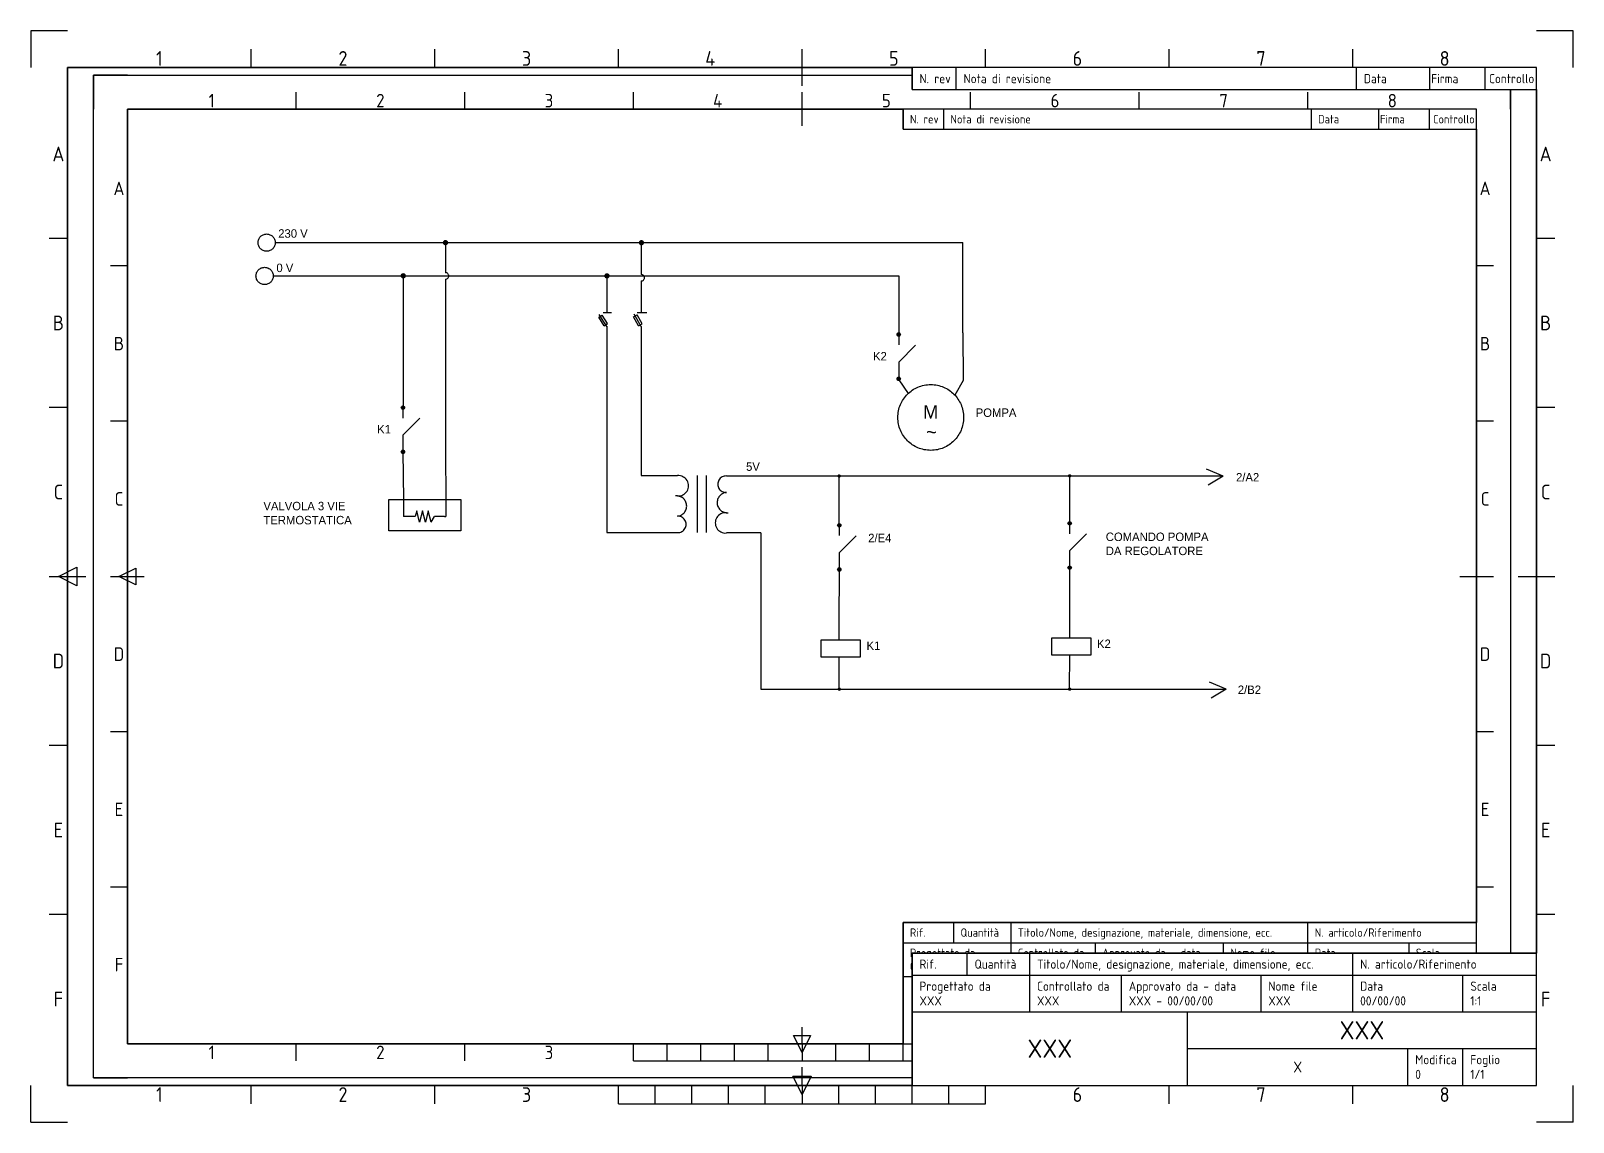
# Paper-space layout 'ISO A3 blocco di titolo' of a CAD drawing. Header units: millimetres. Extents: x 0 to 420, y 0 to 297.
# The model-space entities are those that its viewports show. They can reach past a viewport. Long polylines and large blocks are cut down to what shows.
import ezdxf
from ezdxf.enums import TextEntityAlignment as Align

# ---------------------------------------------------------------- set-up
doc = ezdxf.new("R2010")
doc.units = ezdxf.units.MM
doc.header["$LTSCALE"] = 0.5
for name, color, linetype in [('FRAME 025', 7, 'Continuous'), ('FRAME 050', 6, 'Continuous'), ('FRAME 070', 5, 'Continuous'), ('FRAME 200', 8, 'Continuous'), ('griglia', 254, 'Continuous'), ('TESTO', 7, 'Continuous'), ('Title Block', 7, 'Continuous'), ('TUBAZIONI', 7, 'Continuous'), ('Viewport', 7, 'Continuous')]:
    doc.layers.add(name, color=color, linetype=linetype)
doc.styles.add('ISO Proportional', font='isocp.shx')

# ---------------------------------------------------------------- blocks, each defined once
blk = doc.blocks.new('ISO A3 title block')
at = {"layer": 'FRAME 050'}
for p, q in [((60, 287), (60, 292)), ((110, 287), (110, 292)), ((160, 287), (160, 292)), ((210, 282), (210, 292)), ((260, 287), (260, 292)), ((310, 287), (310, 292)), ((360, 287), (360, 292)), ((10, 240.5), (5, 240.5)), ((415, 240.5), (410, 240.5)), ((10, 194.5), (5, 194.5)), ((415, 194.5), (410, 194.5)), ((5, 148.5), (15, 148.5)), ((7.5, 148.5), (12.5, 151)), ((12.5, 146), (7.5, 148.5)), ((12.5, 151), (12.5, 146)), ((405, 148.5), (415, 148.5)), ((10, 102.5), (5, 102.5)), ((415, 102.5), (410, 102.5)), ((10, 56.5), (5, 56.5)), ((415, 56.5), (410, 56.5)), ((210, 10), (210, 15)), ((60, 5), (60, 10)), ((110, 5), (110, 10)), ((160, 5), (160, 10)), ((170, 5), (170, 10)), ((180, 5), (180, 10)), ((190, 5), (190, 10)), ((200, 5), (200, 10)), ((207.5, 12.5), (212.5, 12.5)), ((210, 7.5), (207.5, 12.5)), ((212.5, 12.5), (210, 7.5)), ((210, 10), (210, 5)), ((220, 5), (220, 10)), ((230, 5), (230, 10)), ((240, 5), (240, 10)), ((250, 5), (250, 10)), ((260, 5), (260, 10)), ((310, 5), (310, 10)), ((360, 5), (360, 10)), ((160, 5), (260, 5))]:
    blk.add_line(p, q, dxfattribs=at)
at = {"layer": 'FRAME 070'}
for p, q in [((410, 287), (10, 287)), ((10, 287), (10, 10)), ((240, 281), (240, 287)), ((252, 281), (252, 287)), ((361, 281), (361, 287)), ((381, 281), (381, 287)), ((396, 281), (396, 287)), ((410, 10), (410, 287)), ((240, 281), (410, 281)), ((240, 46), (410, 46)), ((240, 40), (240, 46)), ((255, 40), (255, 46)), ((272, 40), (272, 46)), ((360, 40), (360, 46)), ((240, 40), (410, 40)), ((240, 10), (240, 40)), ((272, 30), (272, 40)), ((297, 30), (297, 40)), ((335, 30), (335, 40)), ((360, 30), (360, 40)), ((390, 30), (390, 40)), ((240, 30), (410, 30)), ((315, 10), (315, 30)), ((315, 20), (410, 20)), ((375, 10), (375, 20)), ((390, 10), (390, 20)), ((10, 10), (410, 10))]:
    blk.add_line(p, q, dxfattribs=at)
at = {"layer": 'FRAME 200'}
for p, q in [((0, 297), (0, 287)), ((10, 297), (0, 297)), ((420, 297), (410, 297)), ((420, 287), (420, 297)), ((0, 0), (0, 10)), ((420, 0), (420, 10)), ((0, 0), (10, 0)), ((420, 0), (410, 0))]:
    blk.add_line(p, q, dxfattribs=at)
at = {"layer": 'FRAME 025', "style": 'ISO Proportional'}
for s, p in [('N. rev', (242, 284)), ('Nota di revisione', (254, 284)), ('Data', (363, 284)), ('Firma', (381.36, 284)), ('Controllo', (397.08, 284)), ('Rif.', (242, 43)), ('Quantità', (257, 43)), ('Titolo/Nome, designazione, materiale, dimensione, ecc.', (274, 43)), ('N. articolo/Riferimento', (362, 43)), ('Progettato da', (242, 37)), ('Controllato da', (274, 37)), ('Approvato da - data', (299, 37)), ('Nome file', (337, 37)), ('Data', (362, 37)), ('Scala', (392, 37)), ('Modifica', (377, 17)), ('Foglio', (392, 17))]:
    blk.add_text(s, height=2.5, dxfattribs=at).set_placement(p, align=Align.MIDDLE_LEFT)
at = {"layer": 'FRAME 025', "style": 'ISO Proportional', "flags": 8}
for tag, p in [('PROGETTATO_DA', (242, 33)), ('CONTROLLATO_DA', (274, 33)), ('APPROVATO_DA_DATA', (299, 33)), ('NOMEFILE', (337, 33)), ('DATA', (362, 33)), ('SCALA', (392, 33)), ('MODIFICA', (377, 13)), ('FOGLIO', (392, 13))]:
    blk.add_attdef(tag, text='', height=2.5, dxfattribs=at).set_placement(p, align=Align.MIDDLE_LEFT)
at = {"layer": 'FRAME 050', "style": 'ISO Proportional'}
for s, p in [('1', (35, 289.5)), ('2', (85, 289.5)), ('3', (135, 289.5)), ('4', (185, 289.5)), ('5', (235, 289.5)), ('6', (285, 289.5)), ('7', (335, 289.5)), ('8', (385, 289.5)), ('A', (7.5, 263.5)), ('A', (412.5, 263.5)), ('B', (7.5, 217.5)), ('B', (412.5, 217.5)), ('C', (7.5, 171.5)), ('C', (412.5, 171.5)), ('D', (7.5, 125.5)), ('D', (412.5, 125.5)), ('E', (7.5, 79.5)), ('E', (412.5, 79.5)), ('F', (7.5, 33.5)), ('F', (412.5, 33.5)), ('1', (35, 7.5)), ('2', (85, 7.5)), ('3', (135, 7.5)), ('6', (285, 7.5)), ('7', (335, 7.5)), ('8', (385, 7.5))]:
    blk.add_text(s, height=4, dxfattribs=at).set_placement(p, align=Align.MIDDLE)
at = {"layer": 'FRAME 050', "style": 'ISO Proportional', "flags": 8}
for tag, height, p in [('TITOLO', 5, (362.5, 25)), ('PROPRIETARIO', 5, (277.5, 20)), ('NUMERO_DISEGNO', 3, (345, 15))]:
    blk.add_attdef(tag, text='', height=height, dxfattribs=at).set_placement(p, align=Align.MIDDLE)

msp = doc.modelspace()

# ---------------------------------------------------------------- hatches: boundary and pattern name
at = {"true_color": 0xffffff}
h = msp.add_hatch(color=7, dxfattribs=at)
h.dxf.hatch_style = 1
h.paths.add_polyline_path([(105.1, 247.42), (103.52, 247.42, 1)])
h.paths.add_polyline_path([(103.52, 247.42), (105.1, 247.42, 1)])
h = msp.add_hatch(color=7, dxfattribs=at)
h.dxf.hatch_style = 1
h.paths.add_polyline_path([(161.61, 247.4), (163.18, 247.4, 1)])
h.paths.add_polyline_path([(163.18, 247.4), (161.61, 247.4, 1)])
h = msp.add_hatch(color=7, dxfattribs=at)
h.dxf.hatch_style = 1
h.paths.add_polyline_path([(92.57, 237.59), (90.99, 237.59, 1)])
h.paths.add_polyline_path([(90.99, 237.59), (92.57, 237.59, 1)])
h = msp.add_hatch(color=7, dxfattribs=at)
h.dxf.hatch_style = 1
h.paths.add_polyline_path([(151.39, 237.57), (152.97, 237.57, 1)])
h.paths.add_polyline_path([(152.97, 237.57), (151.39, 237.57, 1)])
at = {"layer": 'TESTO', "true_color": 0xffffff}
h = msp.add_hatch(color=7, dxfattribs=at)
h.paths.add_polyline_path([(238.69, 220.7, 0.414214), (238.19, 220.2, 0.414214), (238.69, 219.7)])
h.paths.add_polyline_path([(239.19, 220.2, 0.414214), (238.69, 220.7), (238.69, 219.7, 0.414214)])
h = msp.add_hatch(color=7, dxfattribs=at)
h.paths.add_polyline_path([(238.69, 207.57, 0.414214), (238.19, 207.07, 0.414214), (238.69, 206.57)])
h.paths.add_polyline_path([(238.69, 207.57), (238.69, 206.57, 0.414214), (239.19, 207.07, 0.414214)])
h = msp.add_hatch(color=7, dxfattribs=at)
h.paths.add_polyline_path([(91.68, 199.05, 0.414214), (91.18, 198.55, 0.414214), (91.68, 198.05)])
h.paths.add_polyline_path([(92.18, 198.55, 0.414214), (91.68, 199.05), (91.68, 198.05, 0.414214)])
h = msp.add_hatch(color=7, dxfattribs=at)
h.paths.add_polyline_path([(91.68, 185.93, 0.414214), (91.18, 185.43, 0.414214), (91.68, 184.93)])
h.paths.add_polyline_path([(91.68, 185.93), (91.68, 184.93, 0.414214), (92.18, 185.43, 0.414214)])
h = msp.add_hatch(color=7, dxfattribs=at)
h.paths.add_polyline_path([(221.01, 178.76, 0.414214), (220.51, 178.26, 0.414214), (221.01, 177.76)])
h.paths.add_polyline_path([(221.51, 178.26, 0.414214), (221.01, 178.76), (221.01, 177.76, 0.414214)])
h = msp.add_hatch(color=7, dxfattribs=at)
h.paths.add_polyline_path([(289.35, 178.82, 0.414214), (288.85, 178.32, 0.414214), (289.35, 177.82)])
h.paths.add_polyline_path([(289.85, 178.32, 0.414214), (289.35, 178.82), (289.35, 177.82, 0.414214)])
h = msp.add_hatch(color=7, dxfattribs=at)
h.paths.add_polyline_path([(289.35, 164.76, 0.414214), (288.85, 164.26, 0.414214), (289.35, 163.76)])
h.paths.add_polyline_path([(289.85, 164.26, 0.414214), (289.35, 164.76), (289.35, 163.76, 0.414214)])
h = msp.add_hatch(color=7, dxfattribs=at)
h.paths.add_polyline_path([(221.04, 164.19, 0.414214), (220.54, 163.69, 0.414214), (221.04, 163.19)])
h.paths.add_polyline_path([(221.54, 163.69, 0.414214), (221.04, 164.19), (221.04, 163.19, 0.414214)])
h = msp.add_hatch(color=7, dxfattribs=at)
h.paths.add_polyline_path([(221.04, 151.07, 0.414214), (220.54, 150.57, 0.414214), (221.04, 150.07)])
h.paths.add_polyline_path([(221.04, 151.07), (221.04, 150.07, 0.414214), (221.54, 150.57, 0.414214)])
h = msp.add_hatch(color=7, dxfattribs=at)
h.paths.add_polyline_path([(289.35, 151.64, 0.414214), (288.85, 151.14, 0.414214), (289.35, 150.64)])
h.paths.add_polyline_path([(289.35, 151.64), (289.35, 150.64, 0.414214), (289.85, 151.14, 0.414214)])
h = msp.add_hatch(color=7, dxfattribs=at)
h.paths.add_polyline_path([(221.04, 115.62, 0.414214), (220.54, 115.12, 0.414214), (221.04, 114.62)])
h.paths.add_polyline_path([(221.54, 115.12, 0.414214), (221.04, 115.62), (221.04, 114.62, 0.414214)])
h = msp.add_hatch(color=7, dxfattribs=at)
h.paths.add_polyline_path([(289.36, 115.63, 0.414214), (288.86, 115.13, 0.414214), (289.36, 114.63)])
h.paths.add_polyline_path([(289.86, 115.13, 0.414214), (289.36, 115.63), (289.36, 114.63, 0.414214)])

# ---------------------------------------------------------------- linework, layer by layer
for p, q in [((53.83, 247.43), (98.9, 247.43)), ((98.86, 247.43), (141.51, 247.43)), ((104.34, 247.43), (104.34, 238.5)), ((141.31, 247.43), (257.66, 247.43)), ((257.66, 238.5), (257.66, 247.43)), ((162.36, 246.9), (162.36, 237.98)), ((257.66, 220.69), (257.66, 238.5)), ((53.25, 237.55), (98.9, 237.55)), ((91.72, 237.55), (91.72, 212.9)), ((98.81, 237.55), (141.31, 237.55)), ((104.34, 236.6), (104.34, 198.43)), ((141.31, 237.55), (238.73, 237.55)), ((152.18, 237.55), (152.18, 226.75)), ((162.36, 236.07), (162.36, 226.75)), ((238.73, 237.55), (238.73, 220.37)), ((149.72, 225.3), (150.73, 225.94)), ((151.34, 222.77), (149.72, 225.3)), ((152.18, 222.58), (149.9, 226.13)), ((152.35, 223.42), (150.73, 225.94)), ((151.05, 226.75), (153.52, 226.75)), ((160.06, 225.39), (161.1, 225.99)), ((161.55, 222.79), (160.06, 225.39)), ((162.36, 222.58), (160.29, 226.21)), ((162.59, 223.39), (161.1, 225.99)), ((161.12, 226.75), (164.04, 226.75)), ((151.34, 222.77), (152.35, 223.42)), ((152.15, 222.63), (152.15, 178.92)), ((161.55, 222.79), (162.59, 223.39)), ((162.36, 222.58), (162.36, 178.38)), ((238.69, 220.2), (238.69, 217.1)), ((257.66, 220.69), (257.74, 206.59)), ((91.72, 212.9), (91.72, 198.73)), ((152.15, 212.96), (152.15, 212.96)), ((238.69, 212.05), (238.69, 207.07)), ((238.68, 206.78), (241.44, 202.7)), ((257.74, 206.59), (255.35, 202.22)), ((91.68, 198.55), (91.68, 195.46)), ((104.34, 198.43), (104.34, 185.01)), ((91.68, 190.41), (91.68, 185.43)), ((91.68, 185.43), (91.83, 171.27)), ((104.34, 185.37), (104.43, 171.27)), ((152.15, 178.92), (152.15, 161.5)), ((162.36, 178.38), (173.1, 178.38)), ((178.92, 178.38), (178.92, 161.5)), ((181.62, 178.38), (181.62, 161.5)), ((334.87, 178.26), (329.93, 180.31)), ((334.72, 178.27), (187.57, 178.27)), ((221.04, 164.19), (221.04, 178.27)), ((289.36, 164.21), (289.36, 177.79)), ((334.87, 178.26), (330.41, 175.55)), ((87.5, 171.27), (108.89, 171.27)), ((87.5, 162.05), (87.5, 171.27)), ((91.83, 171.27), (91.88, 166.28)), ((104.43, 171.27), (104.43, 166.28)), ((108.89, 171.27), (108.89, 162.05)), ((173.14, 172.38), (173.14, 172.38)), ((187.48, 173.38), (187.48, 173.38)), ((92.48, 166.28), (91.88, 166.28)), ((104.03, 166.28), (104.43, 166.28)), ((173.18, 166.39), (173.18, 166.38)), ((187.53, 167.39), (187.53, 167.39)), ((108.89, 162.05), (87.5, 162.05)), ((152.15, 161.5), (173.1, 161.5)), ((197.82, 161.39), (187.57, 161.39)), ((197.82, 161.39), (197.82, 115.12)), ((221.04, 163.69), (221.04, 160.6)), ((289.35, 164.26), (289.35, 161.16)), ((221.05, 129.64), (221.08, 155.59)), ((289.37, 130.2), (289.4, 156.16)), ((215.6, 129.64), (215.6, 124.73)), ((227.38, 129.64), (215.6, 129.64)), ((227.38, 124.73), (227.38, 129.64)), ((283.92, 130.2), (283.92, 125.29)), ((295.69, 130.2), (283.92, 130.2)), ((295.69, 125.29), (295.69, 130.2)), ((215.6, 124.73), (227.38, 124.73)), ((221.04, 115.12), (221.05, 124.73)), ((283.92, 125.29), (295.69, 125.29)), ((289.35, 115.18), (289.36, 125.29)), ((197.82, 115.12), (335.73, 115.12)), ((335.73, 115.12), (330.79, 117.17)), ((335.73, 115.12), (331.27, 112.41))]:
    msp.add_line(p, q)
for centre, radius in [((51.28, 247.43), 2.55), ((50.68, 237.55), 2.56), ((248.16, 195.63), 9.75)]:
    msp.add_circle(centre, radius)
for centre, radius, start, end in [((173.37, 175.38), 3.01, 264.8097, 95.1903), ((187.47, 175.83), 2.45, 87.5415, 272.4585), ((172.81, 169.38), 3.01, 275.3714, 95.3714), ((187.85, 170.39), 3.01, 95.3714, 275.3714), ((173.2, 163.94), 2.45, 267.5415, 92.4585), ((187.3, 164.39), 3.01, 84.8097, 275.1903)]:
    msp.add_arc(centre, radius, start, end)
at = {"layer": 'griglia'}
for p, q in [((0, 297), (420, 297)), ((0, 0), (0, 297)), ((420, 297), (420, 0)), ((420, 0), (0, 0))]:
    msp.add_line(p, q, dxfattribs=at)
at = {"layer": 'TESTO'}
for centre in [(238.69, 220.2), (238.69, 207.07), (91.68, 198.55), (91.68, 185.43), (289.35, 164.26), (221.04, 163.69), (221.04, 150.57), (289.35, 151.14)]:
    msp.add_circle(centre, 0.5, dxfattribs=at)
at = {"layer": 'TUBAZIONI'}
for p, q in [((238.69, 212.05), (243.69, 217.05)), ((91.68, 190.41), (96.68, 195.41)), ((95.35, 166.28), (92.35, 166.28)), ((95.78, 167.99), (95.35, 166.28)), ((96.63, 164.58), (95.78, 167.99)), ((97.49, 167.99), (96.63, 164.58)), ((98.34, 164.58), (97.49, 167.99)), ((99.19, 167.99), (98.34, 164.58)), ((100.04, 164.58), (99.19, 167.99)), ((100.04, 164.58), (101.03, 166.28)), ((104.03, 166.28), (101.03, 166.28)), ((221.04, 155.55), (226.04, 160.55)), ((289.35, 156.11), (294.35, 161.11))]:
    msp.add_line(p, q, dxfattribs=at)
for centre in [(104.34, 237.55), (162.36, 237.02)]:
    msp.add_arc(centre, 0.951, 270, 90, dxfattribs=at)
at = {"layer": 'Viewport'}
msp.add_lwpolyline([(10, 287), (240, 287), (240, 281), (410, 281), (410, 46), (240, 46), (240, 10), (10, 10)], close=True, dxfattribs=at)

# ---------------------------------------------------------------- block references
at = {"layer": 'Title Block'}
ref = msp.add_blockref('ISO A3 title block', (0, 0), dxfattribs=at)
ref.add_attrib('NOMEFILE', 'alimentazione', dxfattribs={"layer": 'FRAME 025', "height": 2.5, "style": 'ISO Proportional'}).set_placement((337, 33), align=Align.MIDDLE_LEFT)
ref.add_attrib('PROPRIETARIO', 'ITT -"E. Barsanti"', dxfattribs={"layer": 'FRAME 050', "height": 5, "style": 'ISO Proportional'}).set_placement((277.5, 20), align=Align.MIDDLE)
ref.add_attrib('PROGETTATO_DA', 'Campello Manuel', dxfattribs={"layer": 'FRAME 025', "height": 2.5, "style": 'ISO Proportional'}).set_placement((242, 33), align=Align.MIDDLE_LEFT)
ref.add_attrib('DATA', '12/06/17', dxfattribs={"layer": 'FRAME 025', "height": 2.5, "style": 'ISO Proportional'}).set_placement((362, 33), align=Align.MIDDLE_LEFT)
ref.add_attrib('TITOLO', 'Schema elettrico alimentazione cogeneratore', dxfattribs={"layer": 'FRAME 050', "height": 3, "style": 'ISO Proportional'}).set_placement((362.5, 25), align=Align.MIDDLE)
ref.add_attrib('FOGLIO', '1/3', dxfattribs={"layer": 'FRAME 025', "height": 2.5, "style": 'ISO Proportional'}).set_placement((392, 13), align=Align.MIDDLE_LEFT)

# ---------------------------------------------------------------- texts
at = {"layer": 'TUBAZIONI', "attachment_point": 1}
for s, width, heights, insert, char_height in [('230 V', 15.069, [6.19], (54.72, 251.38), 2.5), ('0 V', 7.4048, [0], (54.18, 241.2), 2.5), ('K2', 15.069, [6.19], (231.06, 215.02), 2.5), ('M', 15.069, [6.19], (245.92, 199.26), 4), ('POMPA', 15.069, [6.19], (261.49, 198.29), 2.5), ('K1', 15.069, [6.19], (84.06, 193.38), 2.5), ('~', 15.069, [6.19], (246.84, 193.33), 4), ('5V', 15.069, [6.19], (193.42, 182.32), 2.5), ('2/A2', 31.6858, [6.4], (338.67, 179.15), 2.5), ('VALVOLA 3 VIE\\PTERMOSTATICA', 34.9059, [17.71], (50.33, 170.62), 2.5), ('2/E4', 29.9067, [16.59], (229.63, 161.17), 2.5), ('COMANDO POMPA DA REGOLATORE', 33.9987, [9.38], (300.06, 161.51), 2.5), ('K1', 15.069, [6.19], (229.14, 129.24), 2.5), ('K2', 15.069, [6.19], (297.46, 129.81), 2.5), ('2/B2', 31.6858, [6.4], (339.2, 116.18), 2.5)]:
    msp.add_mtext_dynamic_manual_height_columns(s, width=width, gutter_width=12.5, heights=heights, dxfattribs=dict(at, insert=insert, char_height=char_height))

psp = doc.layouts.new('ISO A3 blocco di titolo')

# ---------------------------------------------------------------- linework, layer by layer
at = {"layer": 'Viewport'}
psp.add_lwpolyline([(10, 287), (240, 287), (240, 281), (410, 281), (410, 46), (240, 46), (240, 10), (10, 10)], close=True, dxfattribs=at)

# ---------------------------------------------------------------- block references
at = {"layer": 'Title Block'}
ref = psp.add_blockref('ISO A3 title block', (0, 0), dxfattribs=at)
ref.add_attrib('NOMEFILE', 'XXX', dxfattribs={"layer": 'FRAME 025', "height": 2.5, "style": 'ISO Proportional'}).set_placement((337, 33), align=Align.MIDDLE_LEFT)
ref.add_attrib('NUMERO_DISEGNO', 'X', dxfattribs={"layer": 'FRAME 050', "height": 3, "style": 'ISO Proportional'}).set_placement((345, 15), align=Align.MIDDLE)
ref.add_attrib('PROPRIETARIO', 'XXX', dxfattribs={"layer": 'FRAME 050', "height": 5, "style": 'ISO Proportional'}).set_placement((277.5, 20), align=Align.MIDDLE)
ref.add_attrib('CONTROLLATO_DA', 'XXX', dxfattribs={"layer": 'FRAME 025', "height": 2.5, "style": 'ISO Proportional'}).set_placement((274, 33), align=Align.MIDDLE_LEFT)
ref.add_attrib('PROGETTATO_DA', 'XXX', dxfattribs={"layer": 'FRAME 025', "height": 2.5, "style": 'ISO Proportional'}).set_placement((242, 33), align=Align.MIDDLE_LEFT)
ref.add_attrib('APPROVATO_DA_DATA', 'XXX - 00/00/00', dxfattribs={"layer": 'FRAME 025', "height": 2.5, "style": 'ISO Proportional'}).set_placement((299, 33), align=Align.MIDDLE_LEFT)
ref.add_attrib('DATA', '00/00/00', dxfattribs={"layer": 'FRAME 025', "height": 2.5, "style": 'ISO Proportional'}).set_placement((362, 33), align=Align.MIDDLE_LEFT)
ref.add_attrib('TITOLO', 'XXX', dxfattribs={"layer": 'FRAME 050', "height": 5, "style": 'ISO Proportional'}).set_placement((362.5, 25), align=Align.MIDDLE)
ref.add_attrib('SCALA', '1:1', dxfattribs={"layer": 'FRAME 025', "height": 2.5, "style": 'ISO Proportional'}).set_placement((392, 33), align=Align.MIDDLE_LEFT)
ref.add_attrib('MODIFICA', '0', dxfattribs={"layer": 'FRAME 025', "height": 2.5, "style": 'ISO Proportional'}).set_placement((377, 13), align=Align.MIDDLE_LEFT)
ref.add_attrib('FOGLIO', '1/1', dxfattribs={"layer": 'FRAME 025', "height": 2.5, "style": 'ISO Proportional'}).set_placement((392, 13), align=Align.MIDDLE_LEFT)

# ---------------------------------------------------------------- viewports
at = {"layer": 'Viewport'}
vp = psp.add_viewport(center=(210, 148.5), size=(400, 277), view_center_point=(210, 148.5), view_height=301.5575, dxfattribs=at)
vp.dxf.flags = 0x10000  # cut along an outline
vp.dxf.clipping_boundary_handle = psp.add_lwpolyline([(10, 287), (240, 287), (240, 281), (410, 281), (410, 46), (240, 46), (240, 10), (10, 10)], format="xyb", close=True, dxfattribs={"invisible": 1}).dxf.handle

doc.saveas('drawing.dxf')
